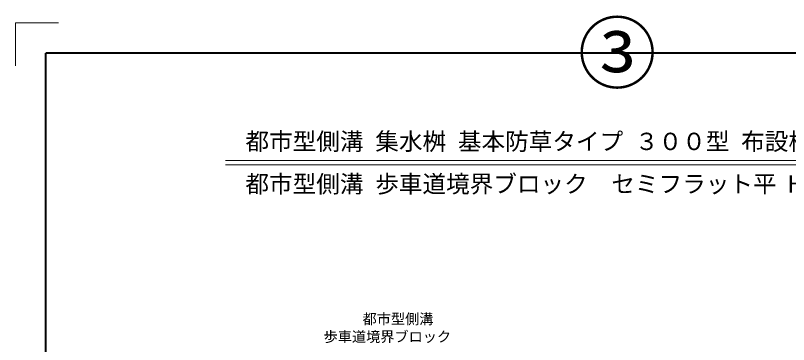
# Model space of a CAD drawing. Units: millimetres at full size; details may follow other scales. Extents: x 77586 to 117720, y -503 to 5664.
# Drawn here: x 86680 to 89223, y 4279 to 5361 of the extents above; entities that cross this region are included whole.
import ezdxf
from ezdxf.enums import TextEntityAlignment as Align

# ---------------------------------------------------------------- set-up
doc = ezdxf.new("R2010")
doc.units = ezdxf.units.MM
doc.header["$LTSCALE"] = 40
doc.linetypes.add('CHAIN_DOUBLE_DASH', pattern=[23.5, 12, -1.5, 3.5, -1.5, 3.5, -1.5])
for name, color, linetype, lineweight in [('Defpoints_3', 8, 'Continuous', 0), ('図枠', 7, 'Continuous', 5), ('引出線', 4, 'Continuous', 9), ('補助線', 8, 'CHAIN_DOUBLE_DASH', 5)]:
    doc.layers.add(name, color=color, linetype=linetype, lineweight=lineweight)
doc.styles.add('ＭＳ ゴシック', font='')
doc.styles.get('ＭＳ ゴシック').set_extended_font_data('MS Gothic')

msp = doc.modelspace()

# ---------------------------------------------------------------- linework, layer by layer
at = {"layer": 'Defpoints_3', "color": 1, "lineweight": 13}
for q in [(86820.97, 5336.79), (86679.55, 5195.37)]:
    msp.add_line((86679.55, 5336.79), q, dxfattribs=at)
at = {"layer": '図枠', "lineweight": 40}
for p in [(90539.55, 5236.79), (86779.55, -263.21)]:
    msp.add_line(p, (86779.55, 5236.79), dxfattribs=at)
at = {"layer": '図枠', "lineweight": 13}
for p, q in [((87370.49, 4884.29), (89948.6, 4884.29)), ((87370.49, 4869.29), (89948.6, 4869.29))]:
    msp.add_line(p, q, dxfattribs=at)

# ---------------------------------------------------------------- texts
at = {"layer": '図枠', "style": 'ＭＳ ゴシック'}
for s, p in [('都市型側溝 集水桝 基本防草タイプ ３００型 布設標準構造図 S=1/20', (88659.55, 4946.79)), ('都市型側溝 歩車道境界ブロック\u3000セミフラット平 H=50用 防草タイプ', (88659.55, 4806.79))]:
    msp.add_text(s, height=56.96, dxfattribs=at).set_placement(p, align=Align.MIDDLE_CENTER)
at = {"layer": '引出線', "style": 'ＭＳ ゴシック'}
for s, p in [('都市型側溝', (87821.67, 4335.51)), ('歩車道境界ブロック   ', (87693.46, 4277.01))]:
    msp.add_text(s, height=34.18, dxfattribs=at).set_placement(p, align=Align.BOTTOM_LEFT)
at = {"layer": '補助線', "color": 1, "style": 'ＭＳ ゴシック'}
msp.add_text('③', height=189.9, dxfattribs=at).set_placement((88659.55, 5236.79), align=Align.MIDDLE_CENTER)

doc.saveas('drawing.dxf')
